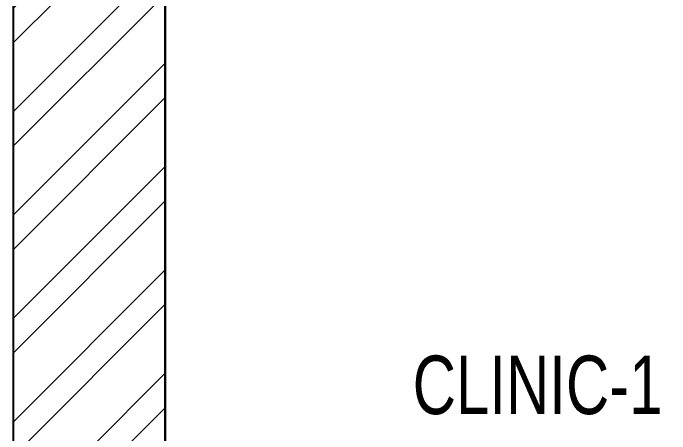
# Model space of a CAD drawing. Header units: feet. Extents: x 3153788 to 3161806, y -5765531 to -5747213.
# Drawn here: x 3154206 to 3155328, y -5750599 to -5749880 of the extents above; entities that cross this region are included whole.
import ezdxf

# ---------------------------------------------------------------- set-up
doc = ezdxf.new("R2010")
doc.units = ezdxf.units.FT
doc.header["$LTSCALE"] = 33
doc.header["$MEASUREMENT"] = 0
doc.layers.add('A-WALL', color=1, linetype='Continuous')
for name, color, linetype, lineweight in [('LENS-TEXT', 31, 'Continuous', 5), ('LN-HATCH', 251, 'Continuous', 0), ('PLANO-CARPET', 3, 'Continuous', 18)]:
    doc.layers.add(name, color=color, linetype=linetype, lineweight=lineweight)
doc.styles.add('LK TXT', font='GILC____.TTF', dxfattribs={"height": 100})

# ---------------------------------------------------------------- blocks, each defined once
blk = doc.blocks.new('A$Ce6322096')
at = {"layer": 'LN-HATCH'}
h = blk.add_hatch(dxfattribs=at)
h.set_pattern_fill('ANSI32', color=256, scale=333, angle=180)
h.set_pattern_definition([(225, (-5671128.174949538, 5283395.960080322), (88.29995930067012, -88.29995930067015), []), (225, (-5671187.041588974, 5283395.960080322), (88.29995930067012, -88.29995930067015), [])])
h.paths.add_polyline_path([(300, -8674.826437305659), (300, 605.173562694341), (0, 605.173562694341), (0, -8674.826437305659)])
h.paths.add_polyline_path([(300, 1715.173562694341), (300, 2565.173562694341), (0, 2565.173562694341), (0, 1715.173562694341)])
h.paths.add_polyline_path([(300, 5465.173562694341), (300, 6299.173562694341), (0, 6299.173562694341), (0, 5465.173562694341)])
h.paths.add_polyline_path([(-690, 6989.173562694341), (-690, 7249.173562694341), (-7300, 7249.173562694341), (-7300, -9724.82643730566), (-7040, -9724.82643730566), (-7040, 6989.173562694341)])
at = {"layer": 'A-WALL'}
for p, q in [((-7300, 7249.173562694341), (-7300, -9724.82643730566)), ((-7040, -9434.826437304728), (-7040, 6989.173562694341)), ((-7040, 6989.173562694341), (-7040, -9724.82643730566))]:
    blk.add_line(p, q, dxfattribs=at)

msp = doc.modelspace()

# ---------------------------------------------------------------- block references
at = {"layer": 'PLANO-CARPET', "color": 2}
msp.add_blockref('A$Ce6322096', (3161505.527359363, -5754462.164783603), dxfattribs=at)

# ---------------------------------------------------------------- texts
at = {"layer": 'LENS-TEXT', "color": 0, "linetype": 'Continuous', "ltscale": 3, "insert": (3155102.099266737, -5750515.892471931), "char_height": 100, "attachment_point": 5, "style": 'LK TXT'}
msp.add_mtext_dynamic_manual_height_columns('CLINIC-1', width=1099.486866972408, gutter_width=0.9999999999999992, heights=[0], dxfattribs=at)

doc.saveas('drawing.dxf')
